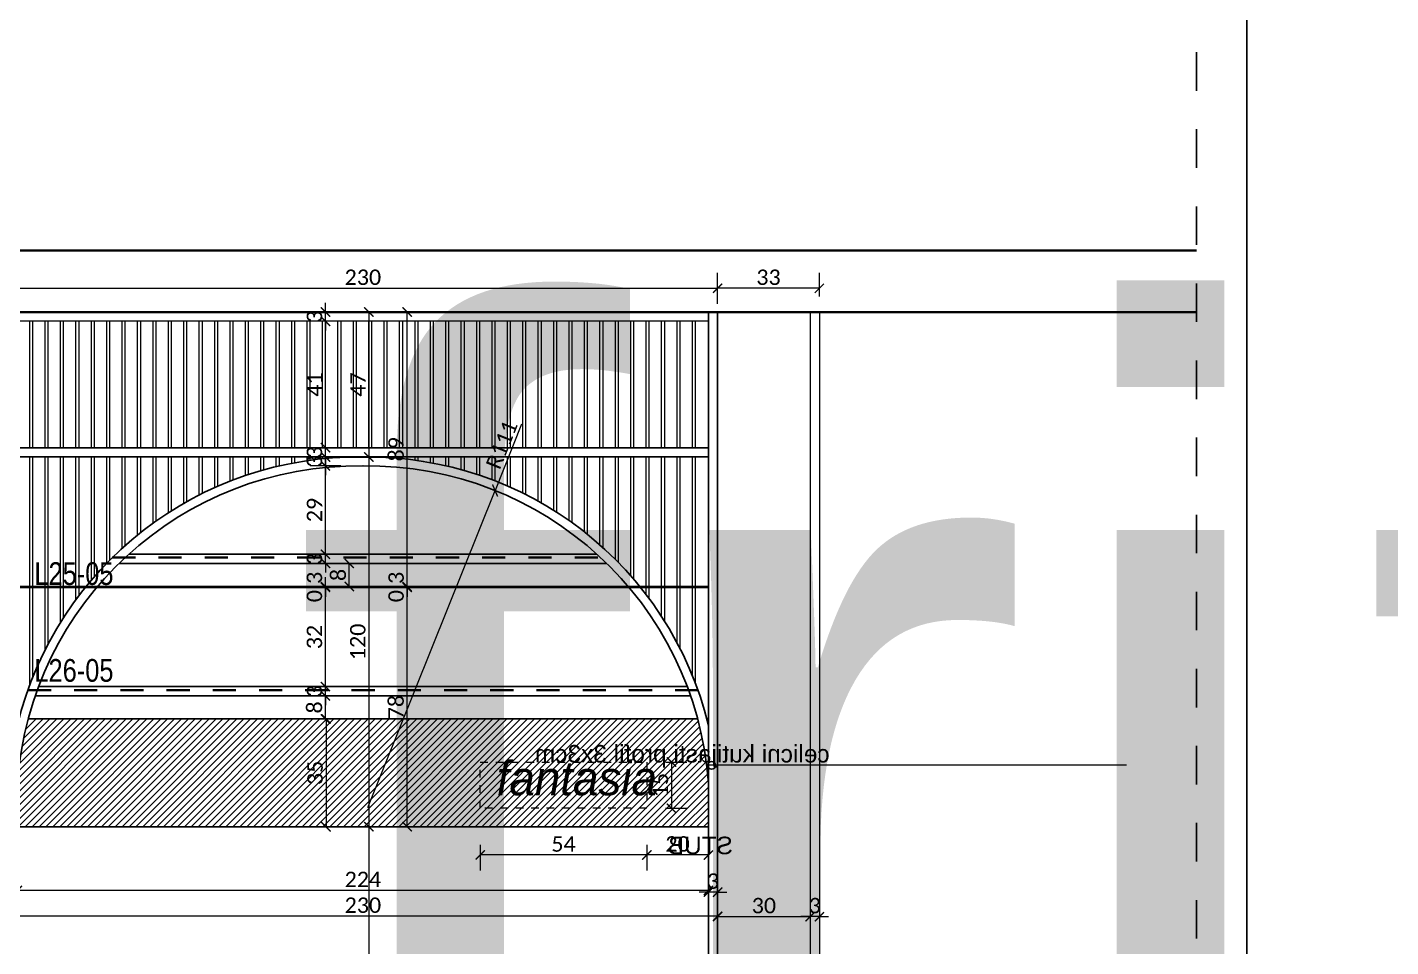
# Model space of a CAD drawing. Header units: centimetres. Extents: x -26724 to 60145, y -23645 to 6771.
# Drawn here: x 688.8 to 1131.1, y 552.4 to 850.7 of the extents above; entities that cross this region are included whole.
import ezdxf

# ---------------------------------------------------------------- set-up
doc = ezdxf.new("R2010")
doc.units = ezdxf.units.CM
doc.linetypes.add('DALEKOVOD_VN', pattern=[5, 2.5, -2.5])
for name, color, linetype, lineweight in [('2.IZGLED', 7, 'Continuous', 13), ('4.KOTE', 88, 'Continuous', 15), ('zid', 7, 'Continuous', 40)]:
    doc.layers.add(name, color=color, linetype=linetype, lineweight=lineweight)
doc.layers.add('3.IZGLED 2', color=7, linetype='Continuous', lineweight=9, true_color=0x4a4a4a)
doc.layers.add('3.IZGLED 2 @ 50', color=7, linetype='Continuous', lineweight=9, true_color=0x4a4a4a)
doc.layers.add('tekst', color=7, linetype='Continuous')
doc.layers.add('tekst @ 50', color=7, linetype='Continuous')
doc.styles.add('KOTE', font='arial.ttf', dxfattribs={"width": 0.8})
doc.styles.add('Notes', font='arial.ttf', dxfattribs={"height": 3})
doc.styles.get("Standard").update_dxf_attribs({"font": 'calibri.ttf'})
doc.dimstyles.new('ja 1 30 izgledi zidova', dxfattribs={"dimtxt": 5, "dimasz": 3, "dimexe": 5, "dimexo": 5, "dimgap": 1, "dimtad": 1, "dimdec": 0, "dimtxsty": 'Standard', "dimblk": 'ARCHTICK', "dimcen": 2.5, "dimclrd": 256, "dimclrt": 7, "dimadec": 0, "dimazin": 0, "dimtfac": 1, "dimtdec": 0, "dimtix": 1, "dimtmove": 1, "dimatfit": 3, "dimldrblk": 'ARCHTICK', "dimfxl": 5, "dimfxlon": 1, "dimlwd": 0, "dimlwe": 9, "dimarcsym": 0})

# ---------------------------------------------------------------- blocks, each defined once
blk = doc.blocks.new('*U3237')
at = {"layer": 'tekst @ 50', "ltscale": 0.8, "style": 'Notes'}
blk.add_text('frizider za voće', height=283.795, dxfattribs=at).set_placement((773.6, 469.68))
blk = doc.blocks.new('_ArchTick')
at = {"color": 0, "linetype": 'ByBlock', "const_width": 0.15}
blk.add_lwpolyline([(-0.5, -0.5), (0.5, 0.5)], dxfattribs=at)
blk = doc.blocks.new('*D808')
at = {"layer": '4.KOTE', "color": 0, "lineweight": 9, "transparency": 16777216}
for p, q in [((889.76, 585.49), (889.76, 577.18)), ((909.76, 584.41), (909.76, 577.18))]:
    blk.add_line(p, q, dxfattribs=at)
at = {"layer": '4.KOTE', "lineweight": 0, "transparency": 16777216}
blk.add_line((909.76, 582.18), (889.76, 582.18), dxfattribs=at)
at = {"layer": 'Defpoints', "color": 0, "transparency": 16777216}
for p in [(889.76, 597.33, -13.5), (909.76, 591.33, -13.5), (889.76, 582.18)]:
    blk.add_point(p, dxfattribs=at)
at = {"layer": '4.KOTE', "lineweight": 0, "transparency": 16777216, "xscale": 3, "yscale": 3, "zscale": 3, "rotation": 180}
blk.add_blockref('_ArchTick', (889.76, 582.18), dxfattribs=at)
at = {"layer": '4.KOTE', "lineweight": 0, "transparency": 16777216, "xscale": 3, "yscale": 3, "zscale": 3}
blk.add_blockref('_ArchTick', (909.76, 582.18), dxfattribs=at)
at = {"layer": '4.KOTE', "color": 7, "transparency": 16777216, "insert": (899.76, 585.74), "char_height": 5, "attachment_point": 5}
blk.add_mtext('20', dxfattribs=at)
blk = doc.blocks.new('*D809')
at = {"layer": '4.KOTE', "color": 0, "lineweight": 9, "transparency": 16777216}
for p, q in [((835.76, 585.49), (835.76, 577.18)), ((889.76, 585.49), (889.76, 577.18))]:
    blk.add_line(p, q, dxfattribs=at)
at = {"layer": '4.KOTE', "lineweight": 0, "transparency": 16777216}
blk.add_line((889.76, 582.18), (835.76, 582.18), dxfattribs=at)
at = {"layer": 'Defpoints', "color": 0, "transparency": 16777216}
for p in [(835.76, 597.33, -13.5), (889.76, 597.33, -13.5), (835.76, 582.18)]:
    blk.add_point(p, dxfattribs=at)
at = {"layer": '4.KOTE', "lineweight": 0, "transparency": 16777216, "xscale": 3, "yscale": 3, "zscale": 3, "rotation": 180}
blk.add_blockref('_ArchTick', (835.76, 582.18), dxfattribs=at)
at = {"layer": '4.KOTE', "lineweight": 0, "transparency": 16777216, "xscale": 3, "yscale": 3, "zscale": 3}
blk.add_blockref('_ArchTick', (889.76, 582.18), dxfattribs=at)
at = {"layer": '4.KOTE', "color": 7, "transparency": 16777216, "insert": (862.76, 585.71), "char_height": 5, "attachment_point": 5}
blk.add_mtext('54', dxfattribs=at)
blk = doc.blocks.new('*D810')
at = {"layer": '4.KOTE', "color": 0, "lineweight": 9, "transparency": 16777216}
for p, q in [((895.83, 612.33), (902.76, 612.33)), ((895.83, 597.33), (902.76, 597.33))]:
    blk.add_line(p, q, dxfattribs=at)
at = {"layer": '4.KOTE', "lineweight": 0, "transparency": 16777216}
blk.add_line((897.76, 612.33), (897.76, 597.33), dxfattribs=at)
at = {"layer": 'Defpoints', "color": 0, "transparency": 16777216}
for p in [(889.76, 612.33, -13.5), (889.76, 597.33, -13.5), (897.76, 597.33)]:
    blk.add_point(p, dxfattribs=at)
at = {"layer": '4.KOTE', "lineweight": 0, "transparency": 16777216, "xscale": 3, "yscale": 3, "zscale": 3}
for p, rotation in [((897.76, 612.33), 90), ((897.76, 597.33), 270)]:
    blk.add_blockref('_ArchTick', p, dxfattribs=dict(at, rotation=rotation))
at = {"layer": '4.KOTE', "color": 7, "transparency": 16777216, "insert": (894.22, 604.83), "char_height": 5, "attachment_point": 5, "rotation": 90}
blk.add_mtext('15', dxfattribs=at)
blk = doc.blocks.new('*D811')
at = {"layer": '4.KOTE', "color": 0, "lineweight": 9, "transparency": 16777216}
for p, q in [((685.59, 574.56), (685.59, 565.71)), ((909.76, 574.56), (909.76, 565.71))]:
    blk.add_line(p, q, dxfattribs=at)
at = {"layer": '4.KOTE', "lineweight": 0, "transparency": 16777216}
blk.add_line((909.76, 570.71), (685.59, 570.71), dxfattribs=at)
at = {"layer": 'Defpoints', "color": 0, "transparency": 16777216}
for p in [(685.59, 591.33, -13.5), (909.76, 591.33, -13.5), (685.59, 570.71)]:
    blk.add_point(p, dxfattribs=at)
at = {"layer": '4.KOTE', "lineweight": 0, "transparency": 16777216, "xscale": 3, "yscale": 3, "zscale": 3, "rotation": 180}
blk.add_blockref('_ArchTick', (685.59, 570.71), dxfattribs=at)
at = {"layer": '4.KOTE', "lineweight": 0, "transparency": 16777216, "xscale": 3, "yscale": 3, "zscale": 3}
blk.add_blockref('_ArchTick', (909.76, 570.71), dxfattribs=at)
at = {"layer": '4.KOTE', "color": 7, "transparency": 16777216, "insert": (797.68, 574.25), "char_height": 5, "attachment_point": 5}
blk.add_mtext('224', dxfattribs=at)
blk = doc.blocks.new('*D812')
at = {"layer": '4.KOTE', "color": 0, "lineweight": 9, "transparency": 16777216}
for p, q in [((790.63, 626.29), (780.73, 626.29)), ((790.62, 591.33), (780.73, 591.33))]:
    blk.add_line(p, q, dxfattribs=at)
at = {"layer": '4.KOTE', "lineweight": 0, "transparency": 16777216}
blk.add_line((785.73, 626.29), (785.73, 591.33), dxfattribs=at)
at = {"layer": 'Defpoints', "color": 0, "transparency": 16777216}
for p in [(879.42, 626.29, -13.5), (785.73, 591.33), (872.11, 591.33, -13.5)]:
    blk.add_point(p, dxfattribs=at)
at = {"layer": '4.KOTE', "lineweight": 0, "transparency": 16777216, "xscale": 3, "yscale": 3, "zscale": 3}
for p, rotation in [((785.73, 626.29), 90), ((785.73, 591.33), 270)]:
    blk.add_blockref('_ArchTick', p, dxfattribs=dict(at, rotation=rotation))
at = {"layer": '4.KOTE', "color": 7, "transparency": 16777216, "insert": (782.17, 608.81), "char_height": 5, "attachment_point": 5, "rotation": 90}
blk.add_mtext('35', dxfattribs=at)
blk = doc.blocks.new('*D813')
at = {"layer": '4.KOTE', "color": 0, "lineweight": 9, "transparency": 16777216}
for p, q in [((787.57, 633.79), (780.53, 633.79)), ((787.57, 626.29), (780.53, 626.29))]:
    blk.add_line(p, q, dxfattribs=at)
at = {"layer": '4.KOTE', "lineweight": 0, "transparency": 16777216}
blk.add_line((785.53, 626.29), (785.53, 633.79), dxfattribs=at)
at = {"layer": 'Defpoints', "color": 0, "transparency": 16777216}
for p in [(785.53, 633.79), (793.9, 633.79, -13.5), (793.9, 626.29, -13.5)]:
    blk.add_point(p, dxfattribs=at)
at = {"layer": '4.KOTE', "lineweight": 0, "transparency": 16777216, "xscale": 3, "yscale": 3, "zscale": 3}
for p, rotation in [((785.53, 633.79), 90), ((785.53, 626.29), 270)]:
    blk.add_blockref('_ArchTick', p, dxfattribs=dict(at, rotation=rotation))
at = {"layer": '4.KOTE', "color": 7, "transparency": 16777216, "insert": (781.97, 630.04), "char_height": 5, "attachment_point": 5, "rotation": 90}
blk.add_mtext('8', dxfattribs=at)
blk = doc.blocks.new('*D814')
at = {"layer": '4.KOTE', "lineweight": 0, "transparency": 16777216}
for p, q in [((785.53, 636.79), (785.53, 639.79)), ((785.53, 633.79), (785.53, 636.79)), ((785.53, 633.79), (785.53, 630.79))]:
    blk.add_line(p, q, dxfattribs=at)
at = {"layer": '4.KOTE', "color": 0, "lineweight": 9, "transparency": 16777216}
for p, q in [((785.56, 636.79), (780.53, 636.79)), ((787.57, 633.79), (780.53, 633.79))]:
    blk.add_line(p, q, dxfattribs=at)
at = {"layer": 'Defpoints', "color": 0, "transparency": 16777216}
for p in [(785.53, 636.79), (788.38, 636.79, -13.5), (793.9, 633.79, -13.5)]:
    blk.add_point(p, dxfattribs=at)
at = {"layer": '4.KOTE', "lineweight": 0, "transparency": 16777216, "xscale": 3, "yscale": 3, "zscale": 3}
for p, rotation in [((785.53, 636.79), 270), ((785.53, 633.79), 90)]:
    blk.add_blockref('_ArchTick', p, dxfattribs=dict(at, rotation=rotation))
at = {"layer": '4.KOTE', "color": 7, "transparency": 16777216, "insert": (781.97, 635.29), "char_height": 5, "attachment_point": 5, "rotation": 90}
blk.add_mtext('3', dxfattribs=at)
blk = doc.blocks.new('*D815')
at = {"layer": '4.KOTE', "lineweight": 0, "transparency": 16777216}
blk.add_line((785.53, 636.79), (785.53, 668.96), dxfattribs=at)
at = {"layer": '4.KOTE', "color": 0, "lineweight": 9, "transparency": 16777216}
for p, q in [((787.27, 668.96), (790.53, 668.96)), ((785.56, 636.79), (780.53, 636.79))]:
    blk.add_line(p, q, dxfattribs=at)
at = {"layer": 'Defpoints', "color": 0, "transparency": 16777216}
for p in [(785.53, 668.96, -13.5), (785.53, 668.96), (788.38, 636.79, -13.5)]:
    blk.add_point(p, dxfattribs=at)
at = {"layer": '4.KOTE', "lineweight": 0, "transparency": 16777216, "xscale": 3, "yscale": 3, "zscale": 3}
for p, rotation in [((785.53, 668.96), 90), ((785.53, 636.79), 270)]:
    blk.add_blockref('_ArchTick', p, dxfattribs=dict(at, rotation=rotation))
at = {"layer": '4.KOTE', "color": 7, "transparency": 16777216, "insert": (781.97, 652.88), "char_height": 5, "attachment_point": 5, "rotation": 90}
blk.add_mtext('32', dxfattribs=at)
blk = doc.blocks.new('*D816')
at = {"layer": '4.KOTE', "lineweight": 0, "transparency": 16777216}
for p, q in [((785.53, 669.26), (785.53, 672.26)), ((785.53, 668.96), (785.53, 669.26)), ((785.53, 668.96), (785.53, 665.96))]:
    blk.add_line(p, q, dxfattribs=at)
at = {"layer": '4.KOTE', "color": 0, "lineweight": 9, "transparency": 16777216}
for p, q in [((785.53, 669.26), (790.53, 669.26)), ((787.27, 668.96), (790.53, 668.96))]:
    blk.add_line(p, q, dxfattribs=at)
at = {"layer": 'Defpoints', "color": 0, "transparency": 16777216}
for p in [(785.23, 669.26), (785.53, 669.26), (785.53, 668.96, -13.5)]:
    blk.add_point(p, dxfattribs=at)
at = {"layer": '4.KOTE', "lineweight": 0, "transparency": 16777216, "xscale": 3, "yscale": 3, "zscale": 3}
for p, rotation in [((785.53, 669.26), 270), ((785.53, 668.96), 90)]:
    blk.add_blockref('_ArchTick', p, dxfattribs=dict(at, rotation=rotation))
at = {"layer": '4.KOTE', "color": 7, "transparency": 16777216, "insert": (781.97, 669.11), "char_height": 5, "attachment_point": 5, "rotation": 90}
blk.add_mtext('0.3', dxfattribs=at)
blk = doc.blocks.new('*D817')
at = {"layer": '4.KOTE', "color": 0, "lineweight": 9, "transparency": 16777216}
for p, q in [((793.27, 676.76), (788.27, 676.76)), ((793.27, 669.26), (798.27, 669.26))]:
    blk.add_line(p, q, dxfattribs=at)
at = {"layer": '4.KOTE', "lineweight": 0, "transparency": 16777216}
blk.add_line((793.27, 669.26), (793.27, 676.76), dxfattribs=at)
at = {"layer": 'Defpoints', "color": 0, "transparency": 16777216}
for p in [(793.27, 676.76), (795.77, 676.76), (792.97, 669.26)]:
    blk.add_point(p, dxfattribs=at)
at = {"layer": '4.KOTE', "lineweight": 0, "transparency": 16777216, "xscale": 3, "yscale": 3, "zscale": 3}
for p, rotation in [((793.27, 676.76), 90), ((793.27, 669.26), 270)]:
    blk.add_blockref('_ArchTick', p, dxfattribs=dict(at, rotation=rotation))
at = {"layer": '4.KOTE', "color": 7, "transparency": 16777216, "insert": (789.71, 673.01), "char_height": 5, "attachment_point": 5, "rotation": 90}
blk.add_mtext('8', dxfattribs=at)
blk = doc.blocks.new('*D818')
at = {"layer": '4.KOTE', "lineweight": 0, "transparency": 16777216}
for p, q in [((785.53, 679.76), (785.53, 682.76)), ((785.53, 676.76), (785.53, 679.76)), ((785.53, 676.76), (785.53, 673.76))]:
    blk.add_line(p, q, dxfattribs=at)
at = {"layer": '4.KOTE', "color": 0, "lineweight": 9, "transparency": 16777216}
for p, q in [((785.53, 679.76), (790.53, 679.76)), ((785.53, 676.76), (790.53, 676.76))]:
    blk.add_line(p, q, dxfattribs=at)
at = {"layer": 'Defpoints', "color": 0, "transparency": 16777216}
for p in [(785.42, 679.76), (785.42, 676.76), (785.53, 679.76)]:
    blk.add_point(p, dxfattribs=at)
at = {"layer": '4.KOTE', "lineweight": 0, "transparency": 16777216, "xscale": 3, "yscale": 3, "zscale": 3}
for p, rotation in [((785.53, 679.76), 270), ((785.53, 676.76), 90)]:
    blk.add_blockref('_ArchTick', p, dxfattribs=dict(at, rotation=rotation))
at = {"layer": '4.KOTE', "color": 7, "transparency": 16777216, "insert": (781.97, 678.26), "char_height": 5, "attachment_point": 5, "rotation": 90}
blk.add_mtext('3', dxfattribs=at)
blk = doc.blocks.new('*D819')
at = {"layer": '4.KOTE', "color": 0, "lineweight": 9, "transparency": 16777216}
for p, q in [((790.53, 708.39), (780.53, 708.39)), ((785.53, 679.76), (790.53, 679.76))]:
    blk.add_line(p, q, dxfattribs=at)
at = {"layer": '4.KOTE', "lineweight": 0, "transparency": 16777216}
blk.add_line((785.53, 679.76), (785.53, 708.39), dxfattribs=at)
at = {"layer": 'Defpoints', "color": 0, "transparency": 16777216}
for p in [(785.53, 708.39), (797.72, 708.39), (785.42, 679.76)]:
    blk.add_point(p, dxfattribs=at)
at = {"layer": '4.KOTE', "lineweight": 0, "transparency": 16777216, "xscale": 3, "yscale": 3, "zscale": 3}
for p, rotation in [((785.53, 708.39), 90), ((785.53, 679.76), 270)]:
    blk.add_blockref('_ArchTick', p, dxfattribs=dict(at, rotation=rotation))
at = {"layer": '4.KOTE', "color": 7, "transparency": 16777216, "insert": (781.97, 694.07), "char_height": 5, "attachment_point": 5, "rotation": 90}
blk.add_mtext('29', dxfattribs=at)
blk = doc.blocks.new('*D820')
at = {"layer": '4.KOTE', "lineweight": 0, "transparency": 16777216}
for p, q in [((785.53, 711.27), (785.53, 714.27)), ((785.53, 708.39), (785.53, 711.27)), ((785.53, 708.39), (785.53, 705.39))]:
    blk.add_line(p, q, dxfattribs=at)
at = {"layer": '4.KOTE', "color": 0, "lineweight": 9, "transparency": 16777216}
for p, q in [((790.53, 711.27), (780.53, 711.27)), ((790.53, 708.39), (780.53, 708.39))]:
    blk.add_line(p, q, dxfattribs=at)
at = {"layer": 'Defpoints', "color": 0, "transparency": 16777216}
for p in [(785.53, 711.27), (797.68, 711.27), (797.72, 708.39)]:
    blk.add_point(p, dxfattribs=at)
at = {"layer": '4.KOTE', "lineweight": 0, "transparency": 16777216, "xscale": 3, "yscale": 3, "zscale": 3}
for p, rotation in [((785.53, 711.27), 270), ((785.53, 708.39), 90)]:
    blk.add_blockref('_ArchTick', p, dxfattribs=dict(at, rotation=rotation))
at = {"layer": '4.KOTE', "color": 7, "transparency": 16777216, "insert": (781.97, 709.83), "char_height": 5, "attachment_point": 5, "rotation": 90}
blk.add_mtext('3', dxfattribs=at)
blk = doc.blocks.new('*D821')
at = {"layer": '4.KOTE', "lineweight": 0, "transparency": 16777216}
for p, q in [((785.53, 714.29), (785.53, 717.29)), ((785.53, 711.27), (785.53, 714.29)), ((785.53, 711.27), (785.53, 708.27))]:
    blk.add_line(p, q, dxfattribs=at)
at = {"layer": '4.KOTE', "color": 0, "lineweight": 9, "transparency": 16777216}
for p, q in [((790.53, 714.29), (780.53, 714.29)), ((790.53, 711.27), (780.53, 711.27))]:
    blk.add_line(p, q, dxfattribs=at)
at = {"layer": 'Defpoints', "color": 0, "transparency": 16777216}
for p in [(785.53, 714.29), (797.68, 714.29), (797.68, 711.27)]:
    blk.add_point(p, dxfattribs=at)
at = {"layer": '4.KOTE', "lineweight": 0, "transparency": 16777216, "xscale": 3, "yscale": 3, "zscale": 3}
for p, rotation in [((785.53, 714.29), 270), ((785.53, 711.27), 90)]:
    blk.add_blockref('_ArchTick', p, dxfattribs=dict(at, rotation=rotation))
at = {"layer": '4.KOTE', "color": 7, "transparency": 16777216, "insert": (781.97, 712.78), "char_height": 5, "attachment_point": 5, "rotation": 90}
blk.add_mtext('3', dxfattribs=at)
blk = doc.blocks.new('*D822')
at = {"layer": '4.KOTE', "color": 0, "lineweight": 9, "transparency": 16777216}
for p, q in [((789.59, 755.29), (780.53, 755.29)), ((790.53, 714.29), (780.53, 714.29))]:
    blk.add_line(p, q, dxfattribs=at)
at = {"layer": '4.KOTE', "lineweight": 0, "transparency": 16777216}
blk.add_line((785.53, 714.29), (785.53, 755.29), dxfattribs=at)
at = {"layer": 'Defpoints', "color": 0, "transparency": 16777216}
for p in [(785.53, 755.29), (794.59, 755.29), (797.68, 714.29)]:
    blk.add_point(p, dxfattribs=at)
at = {"layer": '4.KOTE', "lineweight": 0, "transparency": 16777216, "xscale": 3, "yscale": 3, "zscale": 3}
for p, rotation in [((785.53, 755.29), 90), ((785.53, 714.29), 270)]:
    blk.add_blockref('_ArchTick', p, dxfattribs=dict(at, rotation=rotation))
at = {"layer": '4.KOTE', "color": 7, "transparency": 16777216, "insert": (782.02, 734.79), "char_height": 5, "attachment_point": 5, "rotation": 90}
blk.add_mtext('41', dxfattribs=at)
blk = doc.blocks.new('*D823')
at = {"layer": '4.KOTE', "lineweight": 0, "transparency": 16777216}
for p, q in [((785.53, 758.29), (785.53, 761.29)), ((785.53, 755.29), (785.53, 758.29)), ((785.53, 755.29), (785.53, 752.29))]:
    blk.add_line(p, q, dxfattribs=at)
at = {"layer": '4.KOTE', "color": 0, "lineweight": 9, "transparency": 16777216}
for p, q in [((787.96, 758.29), (780.53, 758.29)), ((789.59, 755.29), (780.53, 755.29))]:
    blk.add_line(p, q, dxfattribs=at)
at = {"layer": 'Defpoints', "color": 0, "transparency": 16777216}
for p in [(785.53, 758.29), (795.49, 758.29, -13.5), (794.59, 755.29)]:
    blk.add_point(p, dxfattribs=at)
at = {"layer": '4.KOTE', "lineweight": 0, "transparency": 16777216, "xscale": 3, "yscale": 3, "zscale": 3}
for p, rotation in [((785.53, 758.29), 270), ((785.53, 755.29), 90)]:
    blk.add_blockref('_ArchTick', p, dxfattribs=dict(at, rotation=rotation))
at = {"layer": '4.KOTE', "color": 7, "transparency": 16777216, "insert": (781.97, 756.79), "char_height": 5, "attachment_point": 5, "rotation": 90}
blk.add_mtext('3', dxfattribs=at)
blk = doc.blocks.new('*D833')
at = {"layer": '4.KOTE', "color": 0, "lineweight": 9, "transparency": 16777216}
for p, q in [((909.76, 570.13), (909.76, 575.13)), ((912.76, 570.13), (912.76, 575.13))]:
    blk.add_line(p, q, dxfattribs=at)
at = {"layer": '4.KOTE', "lineweight": 0, "transparency": 16777216}
for p, q in [((909.76, 570.13), (906.76, 570.13)), ((912.76, 570.13), (909.76, 570.13)), ((912.76, 570.13), (915.76, 570.13))]:
    blk.add_line(p, q, dxfattribs=at)
at = {"layer": 'Defpoints', "color": 0, "transparency": 16777216}
for p in [(909.76, 570.13), (912.76, 566.76), (909.76, 565.71)]:
    blk.add_point(p, dxfattribs=at)
at = {"layer": '4.KOTE', "lineweight": 0, "transparency": 16777216, "xscale": 3, "yscale": 3, "zscale": 3}
blk.add_blockref('_ArchTick', (909.76, 570.13), dxfattribs=at)
at = {"layer": '4.KOTE', "lineweight": 0, "transparency": 16777216, "xscale": 3, "yscale": 3, "zscale": 3, "rotation": 180}
blk.add_blockref('_ArchTick', (912.76, 570.13), dxfattribs=at)
at = {"layer": '4.KOTE', "color": 7, "transparency": 16777216, "insert": (911.26, 573.69), "char_height": 5, "attachment_point": 5}
blk.add_mtext('3', dxfattribs=at)
blk = doc.blocks.new('*D834')
at = {"layer": '4.KOTE', "color": 0, "lineweight": 9, "transparency": 16777216}
for p, q in [((682.59, 562.31), (682.59, 557.31)), ((912.76, 562.17), (912.76, 557.31))]:
    blk.add_line(p, q, dxfattribs=at)
at = {"layer": '4.KOTE', "lineweight": 0, "transparency": 16777216}
blk.add_line((912.76, 562.31), (682.59, 562.31), dxfattribs=at)
at = {"layer": 'Defpoints', "color": 0, "transparency": 16777216}
for p in [(682.59, 564.81), (682.59, 562.31), (912.76, 564.81, -13.5)]:
    blk.add_point(p, dxfattribs=at)
at = {"layer": '4.KOTE', "lineweight": 0, "transparency": 16777216, "xscale": 3, "yscale": 3, "zscale": 3, "rotation": 180}
blk.add_blockref('_ArchTick', (682.59, 562.31), dxfattribs=at)
at = {"layer": '4.KOTE', "lineweight": 0, "transparency": 16777216, "xscale": 3, "yscale": 3, "zscale": 3}
blk.add_blockref('_ArchTick', (912.76, 562.31), dxfattribs=at)
at = {"layer": '4.KOTE', "color": 7, "transparency": 16777216, "insert": (797.68, 565.87), "char_height": 5, "attachment_point": 5}
blk.add_mtext('230', dxfattribs=at)
blk = doc.blocks.new('*D835')
at = {"layer": '4.KOTE', "color": 0, "lineweight": 9, "transparency": 16777216}
for p, q in [((912.76, 567.17), (912.76, 557.17)), ((942.76, 567.17), (942.76, 557.17))]:
    blk.add_line(p, q, dxfattribs=at)
at = {"layer": '4.KOTE', "lineweight": 0, "transparency": 16777216}
blk.add_line((912.76, 562.17), (942.76, 562.17), dxfattribs=at)
at = {"layer": 'Defpoints', "color": 0, "transparency": 16777216}
for p in [(912.76, 758.29), (942.76, 758.29), (942.76, 562.17)]:
    blk.add_point(p, dxfattribs=at)
at = {"layer": '4.KOTE', "lineweight": 0, "transparency": 16777216, "xscale": 3, "yscale": 3, "zscale": 3, "rotation": 180}
blk.add_blockref('_ArchTick', (912.76, 562.17), dxfattribs=at)
at = {"layer": '4.KOTE', "lineweight": 0, "transparency": 16777216, "xscale": 3, "yscale": 3, "zscale": 3}
blk.add_blockref('_ArchTick', (942.76, 562.17), dxfattribs=at)
at = {"layer": '4.KOTE', "color": 7, "transparency": 16777216, "insert": (927.76, 565.73), "char_height": 5, "attachment_point": 5}
blk.add_mtext('30', dxfattribs=at)
blk = doc.blocks.new('*D836')
at = {"layer": '4.KOTE', "color": 0, "lineweight": 9, "transparency": 16777216}
for p, q in [((942.76, 567.17), (942.76, 557.17)), ((945.76, 567.17), (945.76, 557.17))]:
    blk.add_line(p, q, dxfattribs=at)
at = {"layer": '4.KOTE', "lineweight": 0, "transparency": 16777216}
for p, q in [((942.76, 562.17), (939.76, 562.17)), ((945.76, 562.17), (942.76, 562.17)), ((945.76, 562.17), (948.76, 562.17))]:
    blk.add_line(p, q, dxfattribs=at)
at = {"layer": 'Defpoints', "color": 0, "transparency": 16777216}
for p in [(942.76, 758.29), (945.76, 758.29), (942.76, 562.17)]:
    blk.add_point(p, dxfattribs=at)
at = {"layer": '4.KOTE', "lineweight": 0, "transparency": 16777216, "xscale": 3, "yscale": 3, "zscale": 3}
blk.add_blockref('_ArchTick', (942.76, 562.17), dxfattribs=at)
at = {"layer": '4.KOTE', "lineweight": 0, "transparency": 16777216, "xscale": 3, "yscale": 3, "zscale": 3, "rotation": 180}
blk.add_blockref('_ArchTick', (945.76, 562.17), dxfattribs=at)
at = {"layer": '4.KOTE', "color": 7, "transparency": 16777216, "insert": (944.26, 565.73), "char_height": 5, "attachment_point": 5}
blk.add_mtext('3', dxfattribs=at)
blk = doc.blocks.new('*D841')
at = {"layer": '4.KOTE', "color": 0, "lineweight": 9, "transparency": 16777216}
for p, q in [((797.5, 758.29), (804.59, 758.29)), ((799.59, 711.27), (804.59, 711.27))]:
    blk.add_line(p, q, dxfattribs=at)
at = {"layer": '4.KOTE', "lineweight": 0, "transparency": 16777216}
blk.add_line((799.59, 758.29), (799.59, 711.27), dxfattribs=at)
at = {"layer": 'Defpoints', "color": 0, "transparency": 16777216}
for p in [(791.02, 758.29, -13.5), (797.68, 711.27), (799.59, 711.27)]:
    blk.add_point(p, dxfattribs=at)
at = {"layer": '4.KOTE', "lineweight": 0, "transparency": 16777216, "xscale": 3, "yscale": 3, "zscale": 3}
for p, rotation in [((799.59, 758.29), 90), ((799.59, 711.27), 270)]:
    blk.add_blockref('_ArchTick', p, dxfattribs=dict(at, rotation=rotation))
at = {"layer": '4.KOTE', "color": 7, "transparency": 16777216, "insert": (796.08, 734.78), "char_height": 5, "attachment_point": 5, "rotation": 90}
blk.add_mtext('47', dxfattribs=at)
blk = doc.blocks.new('*D842')
at = {"layer": '4.KOTE', "color": 0, "lineweight": 9, "transparency": 16777216}
for p, q in [((799.59, 711.27), (804.59, 711.27)), ((800.49, 591.33), (794.59, 591.33))]:
    blk.add_line(p, q, dxfattribs=at)
at = {"layer": '4.KOTE', "lineweight": 0, "transparency": 16777216}
blk.add_line((799.59, 711.27), (799.59, 591.33), dxfattribs=at)
at = {"layer": 'Defpoints', "color": 0, "transparency": 16777216}
for p in [(797.68, 711.27), (799.59, 591.33), (804.46, 591.33, -13.5)]:
    blk.add_point(p, dxfattribs=at)
at = {"layer": '4.KOTE', "lineweight": 0, "transparency": 16777216, "xscale": 3, "yscale": 3, "zscale": 3}
for p, rotation in [((799.59, 711.27), 90), ((799.59, 591.33), 270)]:
    blk.add_blockref('_ArchTick', p, dxfattribs=dict(at, rotation=rotation))
at = {"layer": '4.KOTE', "color": 7, "transparency": 16777216, "insert": (796.03, 651.3), "char_height": 5, "attachment_point": 5, "rotation": 90}
blk.add_mtext('120', dxfattribs=at)
blk = doc.blocks.new('*D843')
at = {"layer": '4.KOTE', "color": 0, "lineweight": 9, "transparency": 16777216}
for p, q in [((800.49, 591.33), (794.59, 591.33)), ((798.88, 386.29), (804.59, 386.29))]:
    blk.add_line(p, q, dxfattribs=at)
at = {"layer": '4.KOTE', "lineweight": 0, "transparency": 16777216}
blk.add_line((799.59, 591.33), (799.59, 386.29), dxfattribs=at)
at = {"layer": 'Defpoints', "color": 0, "transparency": 16777216}
for p in [(804.46, 591.33, -13.5), (795.2, 386.29, -13.5), (799.59, 386.29)]:
    blk.add_point(p, dxfattribs=at)
at = {"layer": '4.KOTE', "lineweight": 0, "transparency": 16777216, "xscale": 3, "yscale": 3, "zscale": 3}
for p, rotation in [((799.59, 591.33), 90), ((799.59, 386.29), 270)]:
    blk.add_blockref('_ArchTick', p, dxfattribs=dict(at, rotation=rotation))
at = {"layer": '4.KOTE', "color": 7, "transparency": 16777216, "insert": (796.03, 488.81), "char_height": 5, "attachment_point": 5, "rotation": 90}
blk.add_mtext('205', dxfattribs=at)
blk = doc.blocks.new('*D850')
at = {"layer": '4.KOTE', "color": 0, "lineweight": 9, "transparency": 16777216}
for p, q in [((812.47, 668.96), (807.03, 668.96)), ((812.47, 591.33), (807.03, 591.33))]:
    blk.add_line(p, q, dxfattribs=at)
at = {"layer": '4.KOTE', "lineweight": 0, "transparency": 16777216}
blk.add_line((812.03, 591.33), (812.03, 668.96), dxfattribs=at)
at = {"layer": 'Defpoints', "color": 0, "transparency": 16777216}
for p in [(812.03, 668.96), (815.79, 668.96, -13.5), (815.79, 591.33, -13.5)]:
    blk.add_point(p, dxfattribs=at)
at = {"layer": '4.KOTE', "lineweight": 0, "transparency": 16777216, "xscale": 3, "yscale": 3, "zscale": 3}
for p, rotation in [((812.03, 668.96), 90), ((812.03, 591.33), 270)]:
    blk.add_blockref('_ArchTick', p, dxfattribs=dict(at, rotation=rotation))
at = {"layer": '4.KOTE', "color": 7, "transparency": 16777216, "insert": (808.46, 630.15), "char_height": 5, "attachment_point": 5, "rotation": 90}
blk.add_mtext('78', dxfattribs=at)
blk = doc.blocks.new('*D851')
at = {"layer": '4.KOTE', "color": 0, "lineweight": 9, "transparency": 16777216}
for p, q in [((813.23, 669.26), (807.03, 669.26)), ((812.47, 668.96), (807.03, 668.96))]:
    blk.add_line(p, q, dxfattribs=at)
at = {"layer": '4.KOTE', "lineweight": 0, "transparency": 16777216}
for p, q in [((812.03, 669.26), (812.03, 672.26)), ((812.03, 668.96), (812.03, 669.26)), ((812.03, 668.96), (812.03, 665.96))]:
    blk.add_line(p, q, dxfattribs=at)
at = {"layer": 'Defpoints', "color": 0, "transparency": 16777216}
for p in [(812.03, 669.26), (815.79, 668.96, -13.5), (817.71, 669.26, -13.5)]:
    blk.add_point(p, dxfattribs=at)
at = {"layer": '4.KOTE', "lineweight": 0, "transparency": 16777216, "xscale": 3, "yscale": 3, "zscale": 3}
for p, rotation in [((812.03, 669.26), 270), ((812.03, 668.96), 90)]:
    blk.add_blockref('_ArchTick', p, dxfattribs=dict(at, rotation=rotation))
at = {"layer": '4.KOTE', "color": 7, "transparency": 16777216, "insert": (808.46, 669.11), "char_height": 5, "attachment_point": 5, "rotation": 90}
blk.add_mtext('0.3', dxfattribs=at)
blk = doc.blocks.new('*D852')
at = {"layer": '4.KOTE', "color": 0, "lineweight": 9, "transparency": 16777216}
for p, q in [((814.8, 758.29), (807.03, 758.29)), ((813.23, 669.26), (807.03, 669.26))]:
    blk.add_line(p, q, dxfattribs=at)
at = {"layer": '4.KOTE', "lineweight": 0, "transparency": 16777216}
blk.add_line((812.03, 669.26), (812.03, 758.29), dxfattribs=at)
at = {"layer": 'Defpoints', "color": 0, "transparency": 16777216}
for p in [(812.03, 758.29), (823.72, 758.29, -13.5), (817.71, 669.26, -13.5)]:
    blk.add_point(p, dxfattribs=at)
at = {"layer": '4.KOTE', "lineweight": 0, "transparency": 16777216, "xscale": 3, "yscale": 3, "zscale": 3}
for p, rotation in [((812.03, 758.29), 90), ((812.03, 669.26), 270)]:
    blk.add_blockref('_ArchTick', p, dxfattribs=dict(at, rotation=rotation))
at = {"layer": '4.KOTE', "color": 7, "transparency": 16777216, "insert": (808.46, 713.78), "char_height": 5, "attachment_point": 5, "rotation": 90}
blk.add_mtext('89', dxfattribs=at)
blk = doc.blocks.new('*D856')
at = {"layer": '4.KOTE', "lineweight": 0, "transparency": 16777216}
for p in [(849.18, 721.91), (799.26, 597.63)]:
    blk.add_line(p, (840.55, 700.42), dxfattribs=at)
at = {"layer": 'Defpoints', "color": 0, "transparency": 16777216}
for p in [(840.55, 700.42), (799.26, 597.63)]:
    blk.add_point(p, dxfattribs=at)
at = {"layer": '4.KOTE', "lineweight": 0, "transparency": 16777216, "xscale": 3, "yscale": 3, "zscale": 3, "rotation": 248.1167279380379}
blk.add_blockref('_ArchTick', (840.55, 700.42), dxfattribs=at)
at = {"layer": '4.KOTE', "color": 7, "transparency": 16777216, "insert": (842.72, 715.26), "char_height": 5, "attachment_point": 5, "rotation": 68.1167}
blk.add_mtext('R111', dxfattribs=at)
blk = doc.blocks.new('*D857')
at = {"layer": '4.KOTE', "color": 0, "lineweight": 9, "transparency": 16777216}
for p, q in [((682.59, 761), (682.59, 771)), ((912.76, 761), (912.76, 771))]:
    blk.add_line(p, q, dxfattribs=at)
at = {"layer": '4.KOTE', "lineweight": 0, "transparency": 16777216}
blk.add_line((682.59, 766), (912.76, 766), dxfattribs=at)
at = {"layer": 'Defpoints', "color": 0, "transparency": 16777216}
for p in [(912.76, 766), (682.59, 751.64), (912.76, 744.15)]:
    blk.add_point(p, dxfattribs=at)
at = {"layer": '4.KOTE', "lineweight": 0, "transparency": 16777216, "xscale": 3, "yscale": 3, "zscale": 3, "rotation": 180}
blk.add_blockref('_ArchTick', (682.59, 766), dxfattribs=at)
at = {"layer": '4.KOTE', "lineweight": 0, "transparency": 16777216, "xscale": 3, "yscale": 3, "zscale": 3}
blk.add_blockref('_ArchTick', (912.76, 766), dxfattribs=at)
at = {"layer": '4.KOTE', "color": 7, "transparency": 16777216, "insert": (797.68, 769.56), "char_height": 5, "attachment_point": 5}
blk.add_mtext('230', dxfattribs=at)
blk = doc.blocks.new('*D858')
at = {"layer": '4.KOTE', "color": 0, "lineweight": 9, "transparency": 16777216}
for p, q in [((912.76, 763.29), (912.76, 771)), ((945.76, 763.29), (945.76, 771))]:
    blk.add_line(p, q, dxfattribs=at)
at = {"layer": '4.KOTE', "lineweight": 0, "transparency": 16777216}
blk.add_line((945.76, 766), (912.76, 766), dxfattribs=at)
at = {"layer": 'Defpoints', "color": 0, "transparency": 16777216}
for p in [(912.76, 766), (912.76, 758.29), (945.76, 758.29)]:
    blk.add_point(p, dxfattribs=at)
at = {"layer": '4.KOTE', "lineweight": 0, "transparency": 16777216, "xscale": 3, "yscale": 3, "zscale": 3, "rotation": 180}
blk.add_blockref('_ArchTick', (912.76, 766), dxfattribs=at)
at = {"layer": '4.KOTE', "lineweight": 0, "transparency": 16777216, "xscale": 3, "yscale": 3, "zscale": 3}
blk.add_blockref('_ArchTick', (945.76, 766), dxfattribs=at)
at = {"layer": '4.KOTE', "color": 7, "transparency": 16777216, "insert": (929.26, 769.56), "char_height": 5, "attachment_point": 5}
blk.add_mtext('33', dxfattribs=at)

msp = doc.modelspace()

# ---------------------------------------------------------------- hatches: boundary and pattern name
at = {"true_color": 0x636466}
h = msp.add_hatch(dxfattribs=at)
h.set_pattern_fill('ANSI31', color=251, scale=0.5)
h.set_pattern_definition([(45, (-6333.9529, 329.1335), (-1.122532, 1.122532), [])])
h.paths.add_polyline_path([(689.1, 626.29, 0.048058), (685.59, 605.34), (685.59, 591.33), (909.76, 591.33), (909.76, 605.34, 0.048058), (906.26, 626.29)])
h = msp.add_hatch(color=251, dxfattribs=at)
h.dxf.hatch_style = 1
h.paths.add_polyline_path([(686.12, 626.29), (685.59, 626.29), (685.59, 624.2, -0.004748)])
h.paths.add_polyline_path([(909.76, 626.29), (909.24, 626.29, -0.004748), (909.76, 624.2)])

# ---------------------------------------------------------------- linework, layer by layer
at = {"linetype": 'DALEKOVOD_VN', "ltscale": 5}
msp.add_line((1068.06, 842.57, -13.5), (1068.06, 326.53, -13.5), dxfattribs=at)
for p, q in [((909.76, 706.29, -13.5), (909.76, 758.29, -13.5)), ((912.76, 496.29, -13.5), (912.76, 758.29, -13.5)), ((685.59, 714.29), (909.76, 714.29)), ((685.59, 711.29), (909.76, 711.29)), ((909.76, 496.29, -13.5), (909.76, 706.29, -13.5)), ((909.76, 669.26, -13.5), (685.59, 669.26, -13.5)), ((909.76, 668.96, -13.5), (685.59, 668.96, -13.5)), ((689.1, 626.29, -13.5), (906.26, 626.29, -13.5)), ((909.24, 626.29, -13.5), (909.76, 626.29, -13.5)), ((685.59, 591.33, -13.5), (909.76, 591.33, -13.5))]:
    msp.add_line(p, q)
at = {"color": 253, "true_color": 0x9898cc}
for p, q in [((876.77, 676.76), (718.58, 676.76)), ((873.58, 679.76), (721.77, 679.76)), ((903.96, 633.79, -13.5), (691.39, 633.79, -13.5)), ((902.87, 636.79, -13.5), (692.48, 636.79, -13.5))]:
    msp.add_line(p, q, dxfattribs=at)
for centre, radius, start, end in [((796.09, 597.63), 113.65, 89.2005, 166.4806), ((796.09, 597.63), 110.77, 89.2005, 176.0095), ((799.26, 597.63), 113.65, 13.5194, 90.7995), ((799.26, 597.63), 110.77, 3.9905, 90.7995)]:
    msp.add_arc(centre, radius, start, end)
at = {"layer": '2.IZGLED'}
for p, q in [((912.76, 758.29), (912.76, 386.29)), ((942.76, 758.29), (942.76, 386.29)), ((945.76, 758.29), (945.76, 386.29)), ((909.76, 755.29, -13.5), (685.59, 755.29, -13.5))]:
    msp.add_line(p, q, dxfattribs=at)
at = {"layer": '3.IZGLED 2'}
for p, q in [((689.59, 714.29), (689.59, 755.29)), ((690.59, 714.29), (690.59, 755.29)), ((694.59, 714.29), (694.59, 755.29)), ((695.59, 714.29), (695.59, 755.29)), ((699.59, 714.29), (699.59, 755.29)), ((700.59, 714.29), (700.59, 755.29)), ((704.59, 714.29), (704.59, 755.29)), ((705.59, 714.29), (705.59, 755.29)), ((709.59, 714.29), (709.59, 755.29)), ((710.59, 714.29), (710.59, 755.29)), ((714.59, 714.29), (714.59, 755.29)), ((715.59, 714.29), (715.59, 755.29)), ((719.59, 714.29), (719.59, 755.29)), ((720.59, 714.29), (720.59, 755.29)), ((724.59, 714.29), (724.59, 755.29)), ((725.59, 714.29), (725.59, 755.29)), ((729.59, 714.29), (729.59, 755.29)), ((730.59, 714.29), (730.59, 755.29)), ((734.59, 714.29), (734.59, 755.29)), ((735.59, 714.29), (735.59, 755.29)), ((739.59, 714.29), (739.59, 755.29)), ((740.59, 714.29), (740.59, 755.29)), ((744.59, 714.29), (744.59, 755.29)), ((745.59, 714.29), (745.59, 755.29)), ((749.59, 714.29), (749.59, 755.29)), ((750.59, 714.29), (750.59, 755.29)), ((754.59, 714.29), (754.59, 755.29)), ((755.59, 714.29), (755.59, 755.29)), ((759.59, 714.29), (759.59, 755.29)), ((760.59, 714.29), (760.59, 755.29)), ((764.59, 714.29), (764.59, 755.29)), ((765.59, 714.29), (765.59, 755.29)), ((769.59, 714.29), (769.59, 755.29)), ((770.59, 714.29), (770.59, 755.29)), ((774.59, 714.29), (774.59, 755.29)), ((775.59, 714.29), (775.59, 755.29)), ((779.59, 714.29), (779.59, 755.29)), ((780.59, 714.29), (780.59, 755.29)), ((784.59, 714.29), (784.59, 755.29)), ((785.59, 714.29), (785.59, 755.29)), ((789.59, 714.29), (789.59, 755.29)), ((790.59, 714.29), (790.59, 755.29)), ((794.59, 714.29), (794.59, 755.29)), ((795.59, 714.29), (795.59, 755.29)), ((799.59, 714.29), (799.59, 755.29)), ((800.59, 714.29), (800.59, 755.29)), ((804.59, 714.29), (804.59, 755.29)), ((805.59, 714.29), (805.59, 755.29)), ((809.59, 714.29), (809.59, 755.29)), ((810.59, 714.29), (810.59, 755.29)), ((814.59, 714.29), (814.59, 755.29)), ((815.59, 714.29), (815.59, 755.29)), ((819.59, 714.29), (819.59, 755.29)), ((820.59, 714.29), (820.59, 755.29)), ((824.59, 714.29), (824.59, 755.29)), ((825.59, 714.29), (825.59, 755.29)), ((829.59, 714.29), (829.59, 755.29)), ((830.59, 714.29), (830.59, 755.29)), ((834.59, 714.29), (834.59, 755.29)), ((835.59, 714.29), (835.59, 755.29)), ((839.59, 714.29), (839.59, 755.29)), ((840.59, 714.29), (840.59, 755.29)), ((844.59, 714.29), (844.59, 755.29)), ((845.59, 714.29), (845.59, 755.29)), ((849.59, 714.29), (849.59, 755.29)), ((850.59, 714.29), (850.59, 755.29)), ((854.59, 714.29), (854.59, 755.29)), ((855.59, 714.29), (855.59, 755.29)), ((859.59, 714.29), (859.59, 755.29)), ((860.59, 714.29), (860.59, 755.29)), ((864.59, 714.29), (864.59, 755.29)), ((865.59, 714.29), (865.59, 755.29)), ((869.59, 714.29), (869.59, 755.29)), ((870.59, 714.29), (870.59, 755.29)), ((874.59, 714.29), (874.59, 755.29)), ((875.59, 714.29), (875.59, 755.29)), ((879.59, 714.29), (879.59, 755.29)), ((880.59, 714.29), (880.59, 755.29)), ((884.59, 714.29), (884.59, 755.29)), ((885.59, 714.29), (885.59, 755.29)), ((889.59, 714.29), (889.59, 755.29)), ((890.59, 714.29), (890.59, 755.29)), ((894.59, 714.29), (894.59, 755.29)), ((895.59, 714.29), (895.59, 755.29)), ((899.59, 714.29), (899.59, 755.29)), ((900.59, 714.29), (900.59, 755.29)), ((904.59, 714.29), (904.59, 755.29)), ((905.59, 714.29), (905.59, 755.29)), ((689.59, 637.3), (689.59, 711.29)), ((690.59, 639.89), (690.59, 711.29)), ((694.59, 648.76), (694.59, 711.29)), ((695.59, 650.7), (695.59, 711.29)), ((699.59, 657.66), (699.59, 711.29)), ((700.59, 659.24), (700.59, 711.29)), ((704.59, 665.04), (704.59, 711.29)), ((705.59, 666.38), (705.59, 711.29)), ((709.59, 671.35), (709.59, 711.38)), ((710.59, 672.5), (710.59, 711.29)), ((714.59, 676.84), (714.59, 711.29)), ((715.59, 677.85), (715.59, 711.29)), ((719.59, 681.68), (719.59, 711.29)), ((720.59, 682.58), (720.59, 711.29)), ((724.59, 685.97), (724.59, 711.29)), ((725.59, 686.77), (725.59, 711.29)), ((729.59, 689.79), (729.59, 711.29)), ((730.59, 690.51), (730.59, 711.29)), ((734.59, 693.2), (734.59, 711.29)), ((735.59, 693.84), (735.59, 711.29)), ((739.59, 696.24), (739.59, 711.29)), ((740.59, 696.81), (740.59, 711.29)), ((744.59, 698.94), (744.59, 711.29)), ((745.59, 699.44), (745.59, 711.29)), ((749.59, 701.33), (749.59, 711.38)), ((750.59, 701.77), (750.59, 711.29)), ((754.59, 703.43), (754.59, 711.29)), ((755.59, 703.82), (755.59, 711.29)), ((759.59, 705.26), (759.59, 711.29)), ((760.59, 705.59), (760.59, 711.29)), ((764.59, 706.83), (764.59, 711.29)), ((765.59, 707.11), (765.59, 711.29)), ((769.59, 708.15), (769.59, 711.29)), ((770.59, 708.38), (770.59, 711.29)), ((774.59, 709.23), (774.59, 711.29)), ((775.59, 709.42), (775.59, 711.29)), ((779.59, 710.07), (779.59, 711.29)), ((780.59, 710.22), (780.59, 711.29)), ((784.59, 710.7), (784.59, 711.29)), ((785.59, 710.79), (785.59, 711.29)), ((789.59, 711.09), (789.59, 711.29)), ((790.59, 711.15), (790.59, 711.29)), ((799.59, 711.28), (799.59, 711.29)), ((800.59, 711.27), (800.59, 711.29)), ((804.59, 711.15), (804.59, 711.29)), ((805.59, 711.1), (805.59, 711.29)), ((809.59, 710.81), (809.59, 711.29)), ((810.59, 710.71), (810.59, 711.29)), ((814.59, 710.24), (814.59, 711.29)), ((815.59, 710.1), (815.59, 711.29)), ((819.59, 709.45), (819.59, 711.29)), ((820.59, 709.26), (820.59, 711.29)), ((824.59, 708.42), (824.59, 711.29)), ((825.59, 708.19), (825.59, 711.29)), ((829.59, 707.16), (829.59, 711.38)), ((830.59, 706.87), (830.59, 711.29)), ((834.59, 705.65), (834.59, 711.29)), ((835.59, 705.32), (835.59, 711.29)), ((839.59, 703.88), (839.59, 711.29)), ((840.59, 703.5), (840.59, 711.29)), ((844.59, 701.85), (844.59, 711.29)), ((845.59, 701.41), (845.59, 711.29)), ((849.59, 699.53), (849.59, 711.29)), ((850.59, 699.03), (850.59, 711.29)), ((854.59, 696.9), (854.59, 711.29)), ((855.59, 696.34), (855.59, 711.29)), ((859.59, 693.94), (859.59, 711.29)), ((860.59, 693.31), (860.59, 711.29)), ((864.59, 690.62), (864.59, 711.29)), ((865.59, 689.91), (865.59, 711.29)), ((869.59, 686.9), (869.59, 711.38)), ((870.59, 686.11), (870.59, 711.29)), ((874.59, 682.73), (874.59, 711.29)), ((875.59, 681.83), (875.59, 711.29)), ((879.59, 678.02), (879.59, 711.29)), ((880.59, 677.01), (880.59, 711.29)), ((884.59, 672.69), (884.59, 711.29)), ((885.59, 671.54), (885.59, 711.29)), ((889.59, 666.6), (889.59, 711.29)), ((890.59, 665.27), (890.59, 711.29)), ((894.59, 659.5), (894.59, 711.29)), ((895.59, 657.93), (895.59, 711.29)), ((899.59, 651.01), (899.59, 711.29)), ((900.59, 649.09), (900.59, 711.29)), ((904.59, 640.31), (904.59, 711.29)), ((905.59, 637.75), (905.59, 711.29))]:
    msp.add_line(p, q, dxfattribs=at)
at = {"layer": '3.IZGLED 2', "ltscale": 0.8}
msp.add_lwpolyline([(1045.39, 611.26), (909.19, 611.26)], dxfattribs=at)
at = {"layer": '4.KOTE', "linetype": 'DALEKOVOD_VN', "elevation": -13.5}
msp.add_lwpolyline([(889.76, 597.33), (835.76, 597.33), (835.76, 612.33), (889.76, 612.33), (889.76, 597.33)], dxfattribs=at)
at = {"layer": 'tekst'}
msp.add_circle((910.81, 611.26), 1.26, dxfattribs=at)
at = {"layer": 'zid'}
for p, q in [((1068.06, 778.29, -13.5), (567.37, 778.29, -13.5)), ((1068.06, 758.29, -13.5), (567.37, 758.29, -13.5))]:
    msp.add_line(p, q, dxfattribs=at)
at = {"layer": 'zid', "color": 1, "linetype": 'DALEKOVOD_VN', "ltscale": 3}
for p, q in [((716.38, 678.64, 13.5), (874.81, 678.64, 13.5)), ((689, 635.67), (906.35, 635.67))]:
    msp.add_line(p, q, dxfattribs=at)
at = {"layer": 'zid', "lineweight": 25, "ltscale": 12}
for points in [[(1084.44, -74.48), (3482.73, -74.48), (3482.73, 1185.52), (1084.44, 1185.52)], [(454.44, 80.73), (1084.44, 80.73), (1084.44, 971.73), (454.44, 971.73)]]:
    msp.add_lwpolyline(points, close=True, dxfattribs=at)

# ---------------------------------------------------------------- block references
at = {"layer": 'tekst', "color": 3, "lineweight": 50}
msp.add_blockref('*U3237', (0, 0), dxfattribs=at)

# ---------------------------------------------------------------- texts
at = {"color": 7, "true_color": 0xffffff, "insert": (841.1, 612.63, -32.22), "char_height": 11.0919, "attachment_point": 1}
msp.add_mtext_dynamic_manual_height_columns('{\\fBell MT|b0|i1|c0|p18;fantasia}', width=505.2206, gutter_width=12.5, heights=[0], dxfattribs=at)
at = {"layer": '3.IZGLED 2 @ 50', "ltscale": 0.8, "extrusion": (0, 0, -1), "insert": (917.72, 588.11), "char_height": 5.676, "attachment_point": 1, "text_direction": (-1, 0, 0), "style": 'Notes'}
msp.add_mtext_dynamic_manual_height_columns('STUB', width=290.6445, gutter_width=750, heights=[0], dxfattribs=at)
at = {"layer": 'tekst', "color": 1, "ltscale": 0.8, "style": 'KOTE', "width": 0.8}
for s, p in [('L25-05', (691.11, 669.77, 13.5)), ('L26-05', (691.11, 638.37, 13.5))]:
    msp.add_text(s, height=7.373, dxfattribs=at).set_placement(p)
at = {"layer": 'tekst @ 50', "ltscale": 0.8, "extrusion": (0, 0, -1), "insert": (949.09, 617.86), "char_height": 5.6759, "attachment_point": 1, "text_direction": (-1, 0, 0), "style": 'Notes'}
msp.add_mtext_dynamic_manual_height_columns('celicni kutijasti profil 3x3cm', width=290.6445, gutter_width=750, heights=[0], dxfattribs=at)

# ---------------------------------------------------------------- dimensions: what is measured, and where the dimension line sits
at = {"layer": '4.KOTE'}
for base, p1, p2, picture, middle in [((912.76, 766), (682.59, 751.64), (912.76, 744.15), '*D857', (797.68, 769.56)), ((912.76, 766), (945.76, 758.29), (912.76, 758.29), '*D858', (929.26, 769.56)), ((942.76, 562.17), (912.76, 758.29), (942.76, 758.29), '*D835', (927.76, 565.73)), ((942.76, 562.17), (945.76, 758.29), (942.76, 758.29), '*D836', (944.26, 565.73)), ((835.76, 582.18), (889.76, 597.33, -13.5), (835.76, 597.33, -13.5), '*D809', (862.76, 585.71)), ((889.76, 582.18), (909.76, 591.33, -13.5), (889.76, 597.33, -13.5), '*D808', (899.76, 585.74)), ((685.59, 570.71), (909.76, 591.33, -13.5), (685.59, 591.33, -13.5), '*D811', (797.68, 574.25)), ((909.76, 570.13), (912.76, 566.76), (909.76, 565.71), '*D833', (911.26, 573.69)), ((682.59, 562.31), (912.76, 564.81, -13.5), (682.59, 564.81), '*D834', (797.68, 565.87))]:
    dim = msp.add_linear_dim(base=base, p1=p1, p2=p2, dimstyle='ja 1 30 izgledi zidova', dxfattribs=at)
    dim.commit()
    dim.dimension.update_dxf_attribs({"geometry": picture, "text_midpoint": middle})
for base, p1, p2, picture, middle in [((785.53, 758.29), (794.59, 755.29), (795.49, 758.29, -13.5), '*D823', (781.97, 756.79)), ((785.53, 755.29), (797.68, 714.29), (794.59, 755.29), '*D822', (782.02, 734.79)), ((799.59, 711.27), (791.02, 758.29, -13.5), (797.68, 711.27), '*D841', (796.08, 734.78)), ((812.03, 758.29), (817.71, 669.26, -13.5), (823.72, 758.29, -13.5), '*D852', (808.46, 713.78)), ((785.53, 714.29), (797.68, 711.27), (797.68, 714.29), '*D821', (781.97, 712.78)), ((785.53, 711.27), (797.72, 708.39), (797.68, 711.27), '*D820', (781.97, 709.83)), ((799.59, 591.33), (797.68, 711.27), (804.46, 591.33, -13.5), '*D842', (796.03, 651.3)), ((785.53, 708.39), (785.42, 679.76), (797.72, 708.39), '*D819', (781.97, 694.07)), ((785.53, 679.76), (785.42, 676.76), (785.42, 679.76), '*D818', (781.97, 678.26)), ((793.2670272, 676.7612603), (792.9670217, 669.2612601), (795.7718444, 676.7612603), '*D817', (789.7054887, 673.0112602)), ((785.53, 668.96), (788.38, 636.79, -13.5), (785.53, 668.96, -13.5), '*D815', (781.97, 652.88)), ((812.03, 668.96), (815.79, 591.33, -13.5), (815.79, 668.96, -13.5), '*D850', (808.46, 630.15)), ((785.53, 636.79), (793.9, 633.79, -13.5), (788.38, 636.79, -13.5), '*D814', (781.97, 635.29)), ((785.53415521, 633.79302981), (793.90298715, 626.29302981, -13.5), (793.90298715, 633.79302981, -13.5), '*D813', (781.97261674, 630.04302981)), ((785.73, 591.33), (879.42, 626.29, -13.5), (872.11, 591.33, -13.5), '*D812', (782.17, 608.81)), ((897.76, 597.33), (889.76, 612.33, -13.5), (889.76, 597.33, -13.5), '*D810', (894.22, 604.83)), ((799.59, 386.29), (804.46, 591.33, -13.5), (795.2, 386.29, -13.5), '*D843', (796.03, 488.81))]:
    dim = msp.add_linear_dim(base=base, p1=p1, p2=p2, angle=90, dimstyle='ja 1 30 izgledi zidova', dxfattribs=at)
    dim.commit()
    dim.dimension.update_dxf_attribs({"geometry": picture, "text_midpoint": middle})
dim = msp.add_radius_dim(center=(799.26, 597.63), mpoint=(840.55, 700.42), dimstyle='ja 1 30 izgledi zidova', dxfattribs=at)
dim.commit()
dim.dimension.update_dxf_attribs({"geometry": '*D856', "text_midpoint": (842.72, 715.26)})
for base, p1, p2, picture, middle in [((785.53, 669.26), (785.53, 668.96, -13.5), (785.23, 669.26), '*D816', (781.97, 669.11)), ((812.03, 669.26), (815.79, 668.96, -13.5), (817.71, 669.26, -13.5), '*D851', (808.46, 669.11))]:
    dim = msp.add_linear_dim(base=base, p1=p1, p2=p2, angle=90, text='0.3', dimstyle='ja 1 30 izgledi zidova', dxfattribs=at)
    dim.commit()
    dim.dimension.update_dxf_attribs({"geometry": picture, "text_midpoint": middle})

doc.saveas('drawing.dxf')
